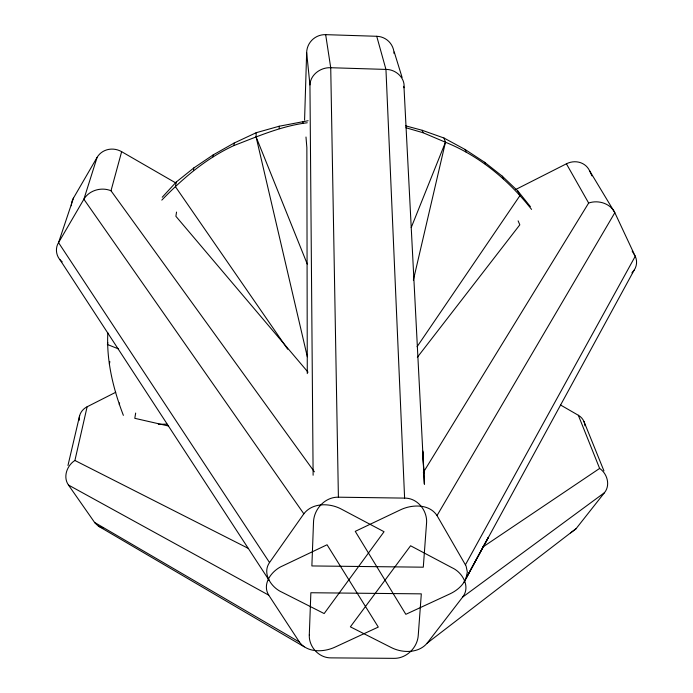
<?xml version="1.0" encoding="UTF-8"?>
<svg xmlns="http://www.w3.org/2000/svg" width="693" height="693" viewBox="0 0 693 693"><rect width="100%" height="100%" fill="white"/><g stroke="black" fill="none" stroke-linecap="round" stroke-linejoin="round"><path stroke-width="1.04" d="M307.328 356.748L256.098 136.937L256.159 132.727L279.158 126.239L308.116 120.729M304.574 120.114L306.652 52.503A18.39 18.313 -43.1 0 1 325.667 34.65L376.732 36.287A18.468 18.122 -46 0 1 394.083 53.604M107.831 332.796C106.341 361.018 113.314 389.163 123.371 415.35M313.123 475.233L309.944 84.927C310.36 74.584 320.85 67.152 330.726 67.723L385.949 69.421C395.599 69.291 405.258 77.677 404.028 87.76L423.908 473.709M161.807 200.112C182.848 178.309 206.211 158.316 233.939 145.556L234.087 143.079L256.159 132.727M213.011 156.8L213.201 154.886L234.087 143.079M193.468 170.547L193.797 167.966L213.201 154.886M176.533 212.067L175.892 216.294L308.03 372.193M193.797 167.966L176.161 182.112L175.433 186.677L287.69 349.22M135.663 413.054L134.797 418.321L168.477 426.004M119.274 404.625L119.594 402.893M109.355 364.128L109.875 361.633M107.813 342.611L107.398 344.482L118.408 348.882M102.919 528.144L98.441 526.169L95.036 523.076L68.46 485.031C62.751 476.949 67.048 465.419 74.913 460.473L87.119 406.782L115.74 392.273M413.357 280.145L445.46 142.238L443.962 138.011L422.254 130.301L405.604 125.84M67.966 465.479L79.617 415.731M314.379 471.812L111.001 190.766L121.647 151.689L175.935 183.03M121.647 151.689A18.243 17.091 25.8 0 0 97.089 157.398L83.879 199.229L58.541 242.637C54.617 248.796 56.35 257.536 62.214 261.85M97.089 157.398L73.449 198.111L58.541 242.637L269.525 562.551C261.841 573.553 271.335 587.551 282.016 592.22L324.159 613.565L384.052 531.722L341.363 509.112C329.738 502.867 312.5 502.486 303.837 513.816L269.525 562.551M411.218 227.573L445.46 142.238L423.016 132.718L405.899 127.737M463.903 582.389L488.366 537.326L465.93 578.603C462.924 585.62 456.67 590.748 449.878 593.918L405.829 614.319L355.249 531.358L400.337 509.901C411.867 504.305 429.236 503.638 437.014 515.575L466.094 566.025L467.342 572.02L465.93 578.603L634.095 270.227C636.919 266.207 637.395 260.689 635.238 256.263L614.838 212.69C610.334 203.3 598.12 199.723 588.652 203.04L423.345 472.409M465.445 564.76L635.238 256.263L633.913 254.028M437.014 515.575L614.838 212.69L589.544 170.695A17.923 16.467 -34.1 0 0 566.406 163.808L515.895 189.414M417.091 346.708L519.932 195.617L517.862 191.034L502.286 176.195L484.624 162.275L465.09 149.48L443.962 138.011M634.095 270.227L631.921 272.817M462.612 597.123C470.772 586.876 462.621 572.461 452.061 567.749L410.585 545.772L350.372 626.836L391.354 647.591C402.546 653.256 418.572 653.412 427.174 643.13L462.612 597.123L604.504 492.654C610.602 485.152 607.233 473.527 599.627 468.433L578.326 415.263L560.542 404.998M417.351 357.267L519.819 224.818L518.113 220.859M570.564 532.926L575.866 528.95L604.504 492.654M162.231 197.245L176.161 182.112M427.174 643.13L576.178 528.568M482.553 547.227L599.627 468.433M233.939 145.556C257.822 136.391 281.635 125.901 307.242 122.774M158.359 424.333L166.978 424.125M338.401 497.193C324.93 496.846 313.678 509.355 313.505 522.47L311.876 565.947L423.293 567.186L426.49 523.917C427.971 511.226 417.827 497.938 404.608 498.111L338.401 497.193L330.726 67.723L325.667 34.65M111.001 190.766C101.516 186.772 89.189 190.228 83.879 199.229L303.837 513.816M445.46 142.238C479.807 156.064 508.835 180.457 531.566 209.39M74.913 460.473L248.016 548.241M68.46 485.031L268.754 595.183L299.437 642.082C307.467 652.988 323.778 652.338 334.979 647.141L378.291 627.078L327.061 544.767L282.753 565.86C272.046 570.304 261.556 583.749 268.754 595.183M94.551 522.418L299.437 642.082M98.441 526.169L304.34 646.872M517.862 191.034L530.379 206.635M269.109 580.327L59.832 259.529M632.155 251.065L633.471 253.283M566.406 163.808L588.652 203.04M589.544 170.695L591.978 175.875M502.286 176.195L503.413 178.785M484.624 162.275L485.421 164.198M603.95 470.902L583.939 421.448M256.098 136.937L307.268 264.05M465.09 149.48L466.06 151.966M422.254 130.301L423.016 132.718M394.239 52.01L402.105 77.46M403.586 86.304L404.028 87.76M376.732 36.287L385.949 69.421L404.608 498.111M306.652 52.503L309.944 84.927M305.985 137.015L306.86 147.583L307.285 373.605M302.884 121.405L303.023 123.215M422.834 452.841L424.298 483.697M422.921 451.126L424.411 484.45M279.158 126.239L279.236 128.647M79.236 420.27A16.805 14.804 10.8 0 1 87.119 406.782M578.326 415.263A16.424 14.319 -19.4 0 1 584.953 425.762M71.353 205.752A18.053 16.701 23.2 0 1 73.449 198.111M309.295 635.005C308.792 646.915 319.066 658.125 331.141 657.874L393.979 658.35C406.514 658.584 417.558 647.574 418.26 635.212L421.318 593.858L310.862 592.74L309.295 635.005"/></g></svg>
